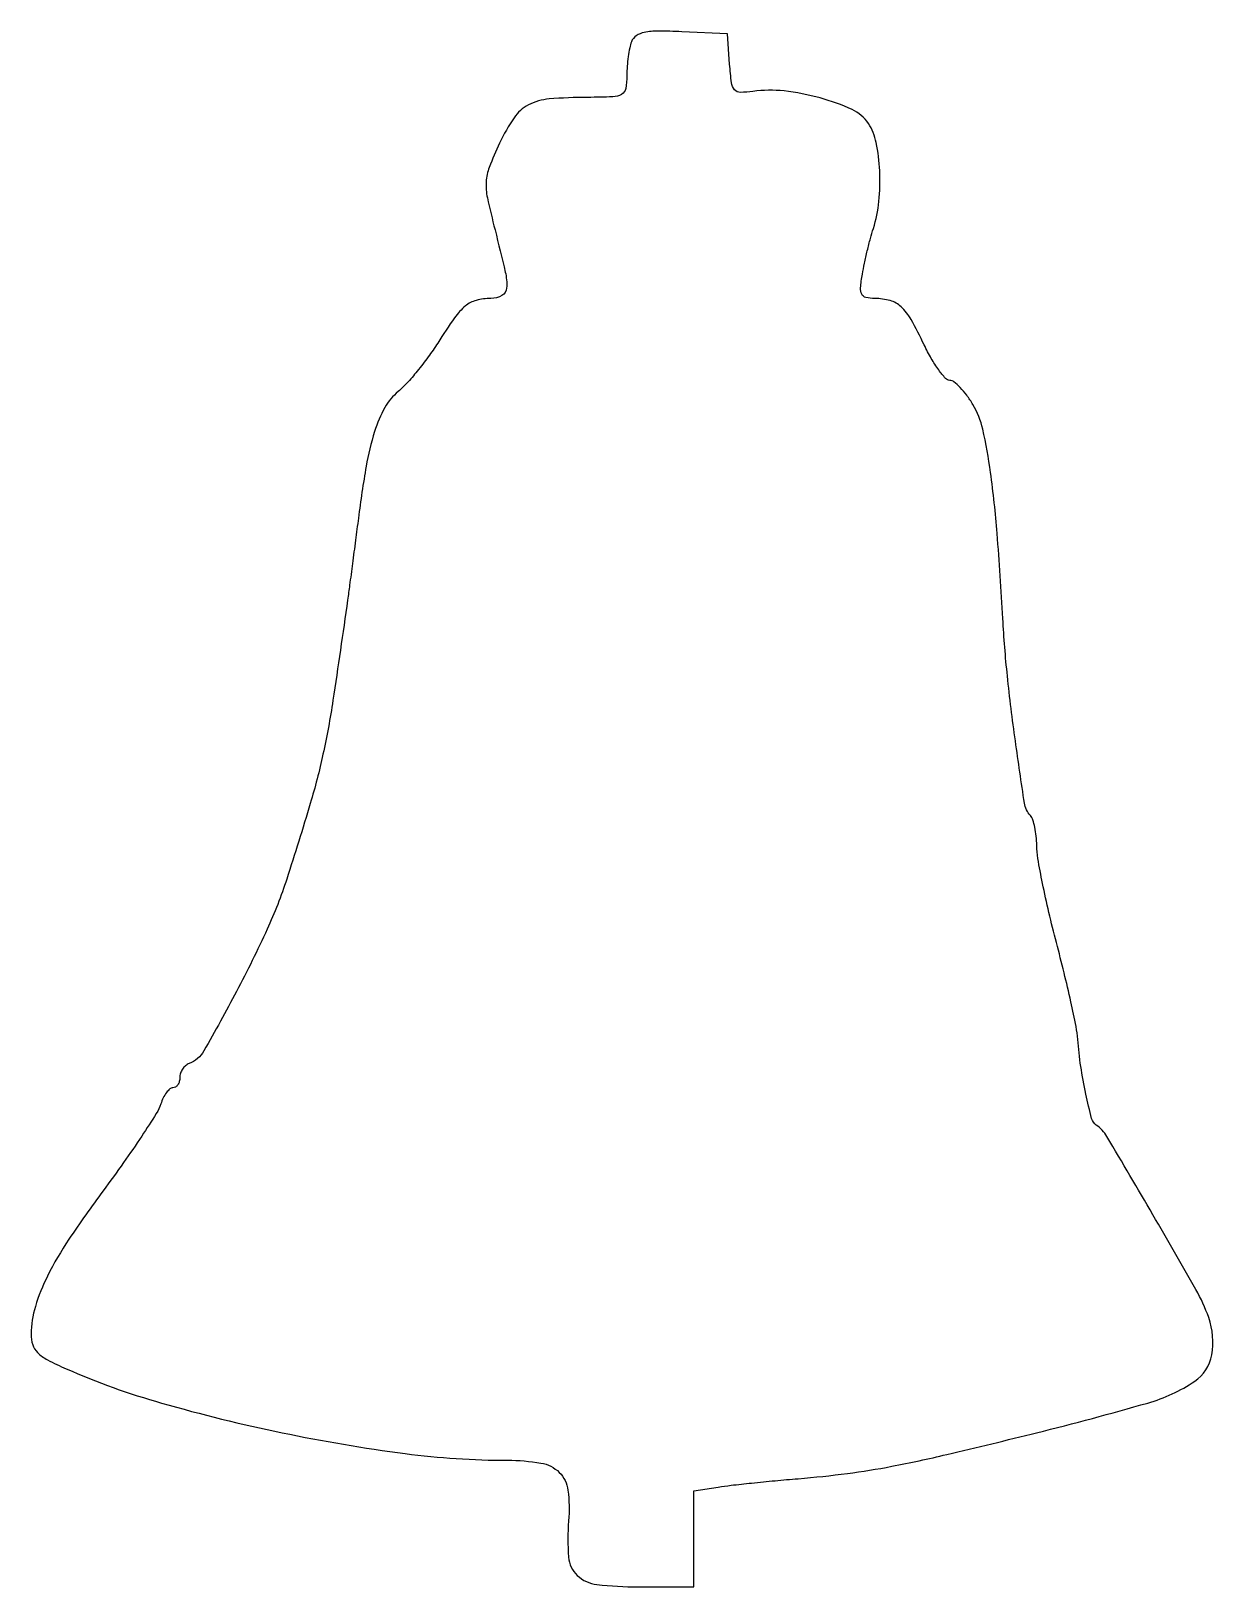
# Model space of a CAD drawing. Extents: x 0 to 159, y 0 to 209.
import ezdxf

# ---------------------------------------------------------------- set-up
doc = ezdxf.new("R2010")
doc.units = 0

msp = doc.modelspace()

# ---------------------------------------------------------------- linework, layer by layer
msp.add_lwpolyline([(80.624064, 207.46271, 0.041608), (80.383867, 206.637472, 0.015902), (80.183319, 205.456921, 0.015618), (80.045774, 204.154731, 0.018503), (80, 202.918213, -0.043346), (79.847287, 201.159967, -0.225776), (79.299069, 200.38779, -0.118319), (78.114065, 200.055021, -0.008906), (74.75, 199.986345, 0.01967), (69.555764, 199.768397, 0.099742), (66.784931, 198.971346, 0.125328), (64.858826, 197.253608, 0.038803), (62.928994, 193.848399, 0.016183), (61.5294, 190.589642, 0.080136), (61.10812, 188.645295, 0.066921), (61.279439, 186.513765, 0.009256), (62.304847, 182.180369, -0.005611), (63.683335, 176.538691, -0.072297), (63.865063, 174.382386, -0.254662), (63.238365, 173.380537, -0.12725), (61.75, 172.984687, 0.06228), (59.781792, 172.724955, 0.110924), (58.336697, 171.978946, 0.065285), (56.887346, 170.400906, 0.01109), (54.608521, 167, -0.015589), (53.331311, 165.130489, -0.013185), (51.86915, 163.234375, -0.013388), (50.443657, 161.576031, -0.03578), (49.317091, 160.5, 0.093914), (47.521372, 158.33569, 0.050144), (46.146283, 155.129045, 0.033388), (45.013, 150.460691, 0.011117), (43.966922, 143.5, -0.00058), (43.58397, 140.526768, -0.00049), (43.171981, 137.38125, -0.000494), (42.790519, 134.512649, -0.001376), (42.515215, 132.5, -0.002943), (40.554868, 119.035868, -0.016009), (39.217284, 111.787464, -0.019114), (37.515334, 105.196909, -0.005352), (34.35353, 95.034913, -0.029543), (31.730749, 88.301104, -0.014029), (27.609136, 79.951587, -0.007747), (23.221545, 71.959963, -0.173381), (21.25, 70.265842, 0.087802), (20.772137, 69.978313, 0.066457), (20.367188, 69.517772, 0.06575), (20.093452, 68.9614, 0.08166), (20, 68.393011, -0.065141), (19.930324, 67.860466, -0.082628), (19.726045, 67.409197, -0.098983), (19.423041, 67.107332, -0.147606), (19.067388, 67, 0.178549), (18.661365, 66.850236, 0.055136), (18.207906, 66.36726, 0.047279), (17.781415, 65.670447, 0.036872), (17.451119, 64.84599, -0.063959), (16.847797, 63.547907, -0.005744), (14.894163, 60.528685, -0.007399), (12.460662, 56.976187, -0.005711), (9.706615, 53.173561, 0.011926), (5.115933, 46.666279, 0.031316), (2.239263, 41.733134, 0.0438), (0.621098, 37.655379, 0.068396), (0.043893, 33.928257, 0.08263), (0.254031, 32.517035, 0.12027), (0.911034, 31.450451, 0.074715), (2.239895, 30.481232, 0.017181), (4.75, 29.279072, 0.033603), (17.551897, 24.676858, 0.018385), (33.753264, 20.692173, 0.018377), (50.250584, 17.90026, 0.032736), (63.986224, 17, -0.040963), (68.465312, 16.632431, -0.155825), (70.932528, 15.370084, -0.168638), (72.10004, 12.981142, -0.049995), (72.184792, 8.855572, 0.038935), (72.177332, 3.996128, 0.186176), (73.348236, 1.53732, 0.162796), (75.978788, 0.313448, 0.028184), (81.535184, 0), (89, 0), (89, 6.454687), (89, 12.909374), (92.25, 13.4086, -0.009571), (93.98562, 13.641293, -0.002576), (96.748437, 13.943583, -0.002608), (99.890235, 14.254409, -0.002698), (103, 14.528777, 0.011551), (109.603808, 15.229448, 0.015393), (115.559676, 16.188101, 0.010554), (122.936088, 17.771762, 0.002588), (135, 20.695457, 0.009232), (149.922917, 24.687766, 0.077714), (156.221077, 27.614338, 0.205666), (158.510912, 31.147654, 0.126867), (158.093596, 36.161356, 0.045161), (156.389477, 39.919774, 0.003161), (150.608877, 49.962837, 0.001646), (144.432821, 60.458296, 0.10668), (143.003098, 62, -0.178512), (142.38541, 62.88948, -0.010315), (141.60653, 66.170847, -0.016098), (140.930014, 69.883773, -0.017954), (140.522818, 73.5, 0.030218), (140.284156, 75.235724, 0.004948), (139.586964, 78.55625, 0.005431), (138.684301, 82.451462, 0.004767), (137.658674, 86.5, -0.006725), (136.648993, 90.552197, -0.00766), (135.794215, 94.458437, -0.007029), (135.166872, 97.791338, -0.042053), (135.011825, 99.55, 0.024928), (134.945291, 100.787297, 0.026717), (134.756001, 101.983125, 0.02758), (134.483646, 102.984504, 0.101539), (134.157541, 103.55, -0.144035), (133.375299, 105.214297, -0.003606), (132.144176, 113.583219, -0.008516), (131.076943, 122.300802, -0.012493), (130.46123, 130, 0.005772), (129.70046, 141.447306, 0.015196), (128.811826, 149.620866, 0.019601), (127.766043, 155.437755, 0.081178), (126.449133, 158.743677, 0.024322), (125.617794, 159.986068, 0.031267), (124.731575, 161.036382, 0.032441), (123.909398, 161.79097, 0.169663), (123.339206, 161.993677, -0.213547), (122.761933, 162.255791, -0.024725), (121.85251, 163.393455, -0.026255), (120.862345, 164.930041, -0.018521), (119.908164, 166.75, 0.015496), (118.14134, 170.170093, 0.077285), (116.817334, 171.868706, 0.121722), (115.345398, 172.696281, 0.065859), (113.275, 172.984687, -0.053065), (112.079698, 173.120229, -0.223744), (111.524194, 173.55063, -0.142842), (111.362526, 174.402195, -0.018673), (111.610664, 176.25, -0.009934), (111.891538, 177.704972, -0.006214), (112.275219, 179.396959, -0.006235), (112.694871, 181.055037, -0.011286), (113.085664, 182.399223, 0.05126), (113.828536, 186.007023, 0.036974), (113.938408, 190.117468, 0.037676), (113.470296, 193.919438, 0.095846), (112.420651, 196.480758, 0.142293), (110.24348, 198.344799, 0.038747), (105.942284, 199.904754, 0.039424), (101.098177, 200.844732, 0.064737), (96.928468, 200.776193, -0.036759), (95.24599, 200.654433, -0.218716), (94.466171, 201.01386, -0.145673), (94.051734, 201.944535, -0.014094), (93.798686, 204.430338), (93.5, 208.5), (87.374064, 208.794497, 0.010644), (84.172519, 208.880156, 0.050107), (82.343723, 208.706506, 0.099742), (81.253985, 208.253939, 0.154189)], format="xyb", close=True)

doc.saveas('drawing.dxf')
